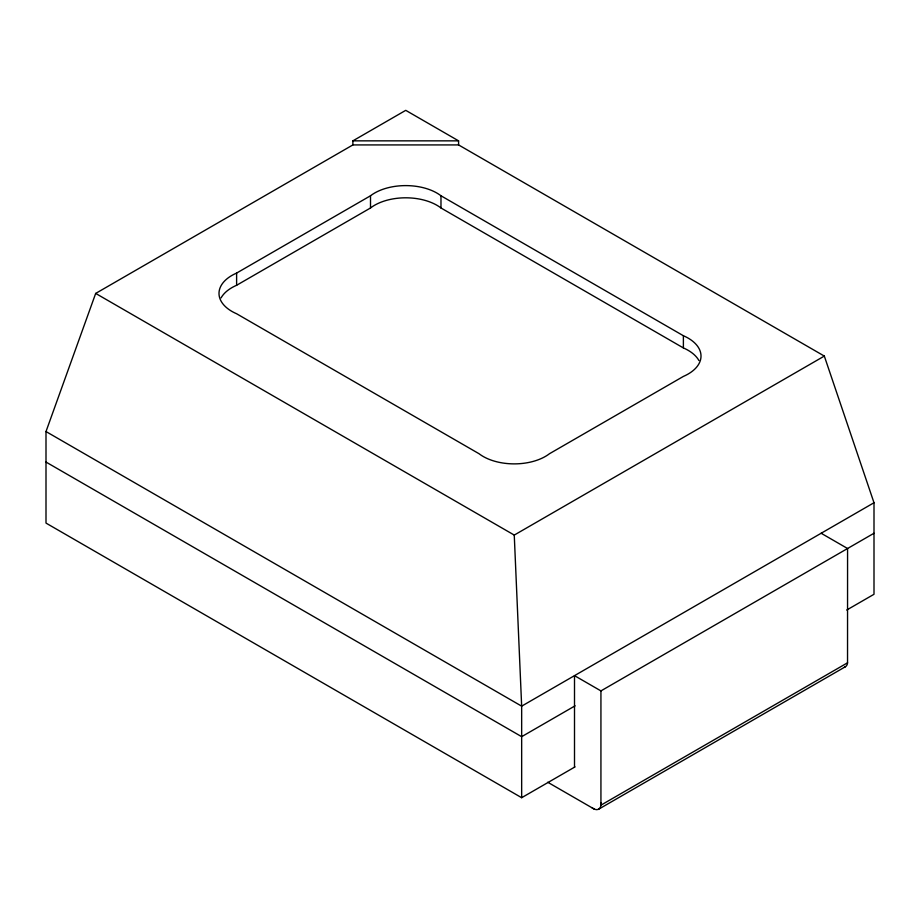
<?xml version="1.0" encoding="UTF-8"?>
<svg xmlns="http://www.w3.org/2000/svg" width="920" height="920" viewBox="0 0 920 920"><rect width="100%" height="100%" fill="white"/><g stroke="black" fill="none" stroke-linecap="round" stroke-linejoin="round"><path stroke-width="1.38" d="M821.146 533.255L847.573 548.515L847.538 663.147A11.005 6.359 60 0 1 844.456 667.126M575.011 766.9L521.663 797.709L46 523.089L46 431.549L95.68 293.422L352.889 144.923L458.585 144.923L824.32 356.074L874 502.745L874 594.285L846.71 610.04M352.889 144.923L352.889 140.852L405.743 110.343L458.585 140.852L458.585 144.923M236.612 273.079L370.507 195.776A44.045 25.426 0 0 1 440.979 195.776L683.387 335.731A44.045 25.426 0 0 1 683.387 376.418L549.493 453.709A44.045 25.426 0 0 1 479.021 453.709L236.612 313.754A44.045 25.426 0 0 1 236.612 273.079L236.612 285.28A44.045 25.426 0 0 0 221.087 297.884M236.612 285.28L370.507 207.977A44.045 25.426 0 0 1 440.979 207.977L683.387 347.933A44.045 25.426 0 0 1 698.912 360.536M95.68 293.422L514.257 535.083L824.32 356.074M874 502.745L521.663 706.157L46 431.549M575.092 705.824L521.663 736.678L46 462.058M574.505 767.188L574.505 675.648L600.932 690.908L874 533.255M847.573 662.779L600.932 805.172L600.932 690.908M598.736 809.151L845.376 666.747M352.889 140.852L458.585 140.852M547.733 782.241L594.193 809.059M592.123 807.875L594.527 809.22A11.005 6.359 60 0 0 600.909 805.54L600.932 802.792M514.257 535.083L521.663 706.157L521.663 797.709M683.387 335.731L683.387 347.933M440.979 195.776L440.979 207.977M370.507 195.776L370.507 207.977"/></g></svg>
